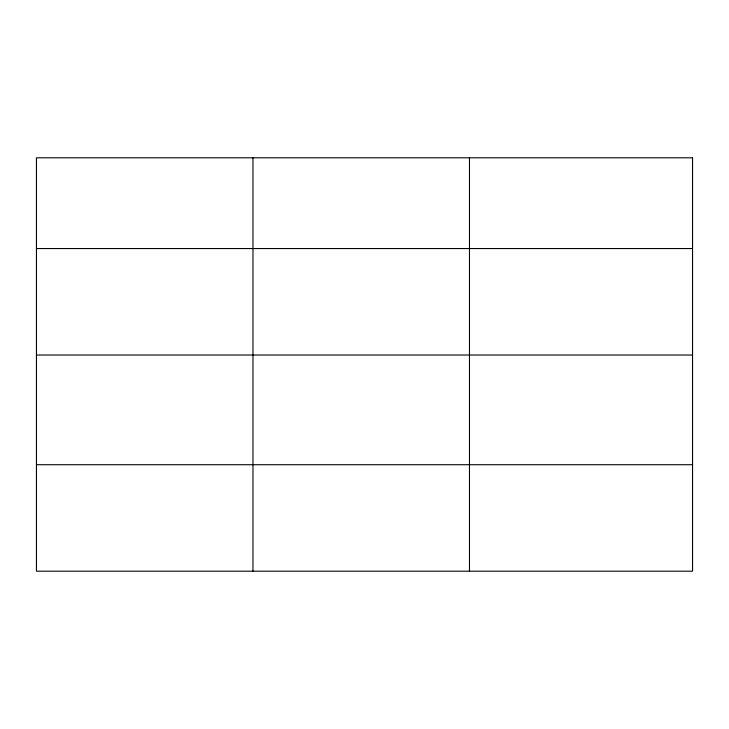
<?xml version="1.0" encoding="UTF-8"?>
<svg xmlns="http://www.w3.org/2000/svg" width="729" height="729" viewBox="0 0 729 729"><rect width="100%" height="100%" fill="white"/><g stroke="black" fill="none" stroke-linecap="round" stroke-linejoin="round"><path stroke-width="1.09" d="M36.45 248.553L692.55 248.553M36.45 355.023L692.55 355.023M36.45 464.719L692.55 464.719M469.476 157.81L469.476 571.19M252.963 157.81L252.963 571.19M692.55 157.81L36.45 157.81L36.45 571.19L692.55 571.19L692.55 157.81"/></g></svg>
